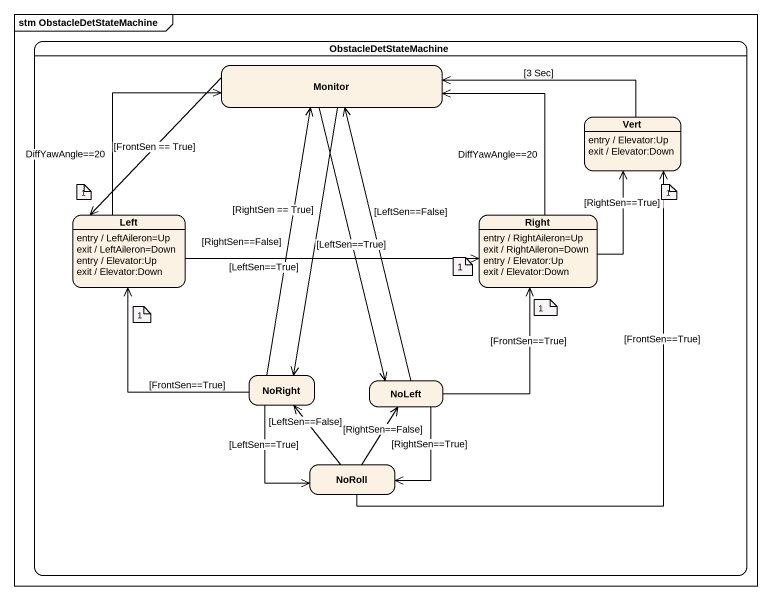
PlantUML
@startuml
mainframe stm ObstacleDetStateMachine
hide empty description
state ObstacleDetStateMachine {
  state Monitor
  state Vert
  Vert : entry / Elevator:Up
  Vert : exit / Elevator:Down
  state "Left" as Left_
  Left_ : entry / LeftAileron=Up
  Left_ : exit / LeftAileron=Down
  Left_ : entry / Elevator:Up
  Left_ : exit / Elevator:Down
  state "Right" as Right_
  Right_ : entry / RightAileron=Up
  Right_ : exit / RightAileron=Down
  Right_ : entry / Elevator:Up
  Right_ : exit / Elevator:Down
  state NoRight
  state NoLeft
  state NoRoll
}
Monitor --> Left_ : [FrontSen == True]
Monitor --> NoRight : [RightSen == True]
Monitor --> NoLeft : [LeftSen==True]
Vert -left-> Monitor : [3 Sec]
Left_ -up-> Monitor : DiffYawAngle==20
Left_ -right-> Right_ : [LeftSen==True]
Right_ -up-> Monitor : DiffYawAngle==20
Right_ -up-> Vert : [RightSen==True]
NoRight -up-> Monitor : [RightSen==False]
NoRight -up-> Left_ : [FrontSen==True]
NoRight --> NoRoll : [LeftSen==True]
NoLeft -up-> Monitor : [LeftSen==False]
NoLeft -up-> Right_ : [FrontSen==True]
NoLeft --> NoRoll : [RightSen==True]
NoRoll -up-> Vert : [FrontSen==True]
NoRoll -up-> NoRight : [LeftSen==False]
NoRoll -up-> NoLeft : [RightSen==False]
note as N1
  1
end note
note as N2
  1
end note
note as N3
  1
end note
note as N4
  1
end note
note as N5
  1
end note
@enduml
